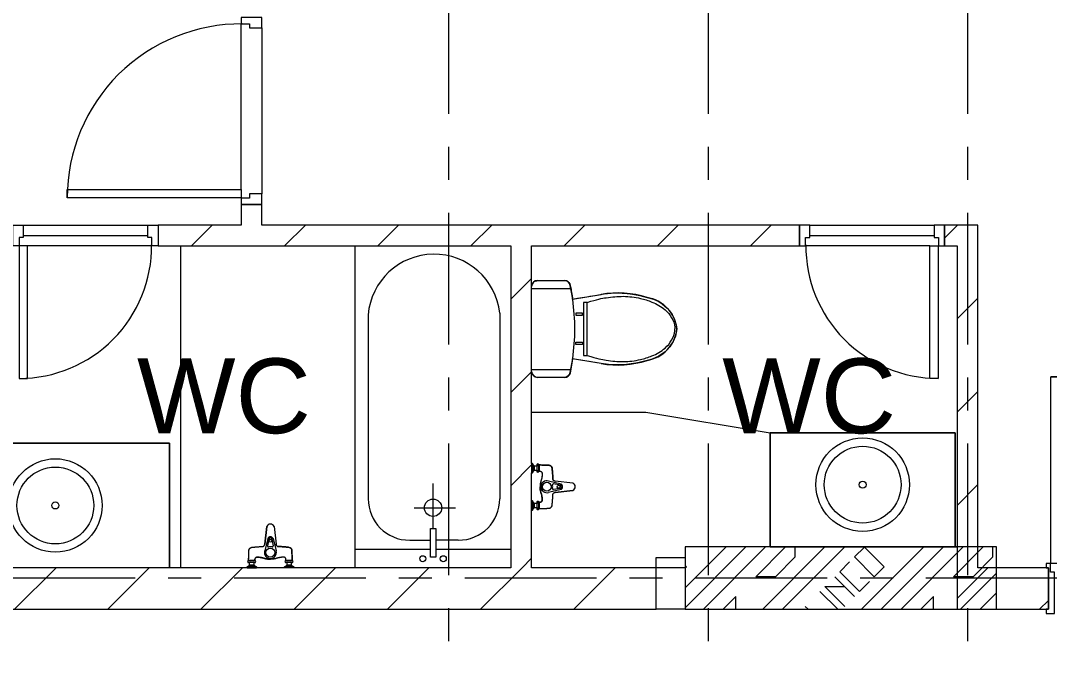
# Model space of a CAD drawing. Header units: millimetres. Extents: x -20144 to 117583, y -11426 to 48263.
# Drawn here: x 5888 to 10845, y 32568 to 35635 of the extents above; entities that cross this region are included whole.
import ezdxf

# ---------------------------------------------------------------- set-up
doc = ezdxf.new("R2010")
doc.units = ezdxf.units.MM
doc.linetypes.add('Grid Line', pattern=[22.225, 12.7, -3.175, 3.175, -3.175])
for name, color, linetype, lineweight in [('CHU', 181, 'Continuous', 5), ('CUA', 31, 'Continuous', 9), ('HATCH-TUONG', 152, 'Continuous', 9), ('NET CAT', 3, 'Continuous', 5), ('NET-CAT', 3, 'Continuous', 9), ('NET-THAY', 2, 'Continuous', 15), ('THIET-BI', 44, 'Continuous', 5), ('TRUC', 225, 'Continuous', 5)]:
    doc.layers.add(name, color=color, linetype=linetype, lineweight=lineweight)
doc.styles.add('Arial', font='arial.ttf', dxfattribs={"height": 360})
pattern_1 = [(45, (0, 0), (-224.5064, 224.5064), [])]

# ---------------------------------------------------------------- blocks, each defined once
blk = doc.blocks.new('CUA VAO CAN HO_0001 - Type 1-362270-MẶT BẰNG TẦNG 24')
at = {"layer": 'CUA'}
for p, q in [((-549, 1022.3), (-509, 1022.3)), ((-549, 122.3), (-549, 1022.3)), ((-509, 1022.3), (-509, 122.3)), ((712, 522.3), (712, 122.3)), ((752, 522.3), (712, 522.3)), ((752, 122.3), (752, 522.3)), ((-509, 122.3), (-549, 122.3)), ((712, 122.3), (752, 122.3))]:
    blk.add_line(p, q, dxfattribs=at)
at = {"layer": 'CUA', "lineweight": 5}
for p, q in [((-550, 122.3), (-570, 122.3)), ((-570, 122.3), (-570, 102.3)), ((-570, 102.3), (-560, 102.3)), ((-560, 102.3), (-560, -97.7)), ((-550, 81.3), (-550, 122.3)), ((773, 122.3), (753, 122.3)), ((753, 122.3), (753, 81.3)), ((763, -97.7), (763, 102.3)), ((763, 102.3), (773, 102.3)), ((773, 102.3), (773, 122.3)), ((-530, 81.3), (-550, 81.3)), ((-530, -117.7), (-530, 81.3)), ((753, 81.3), (733, 81.3)), ((733, 81.3), (733, -117.7)), ((-560, -97.7), (-570, -97.7)), ((-570, -97.7), (-570, -117.7)), ((773, -97.7), (763, -97.7)), ((773, -117.7), (773, -97.7)), ((-570, -117.7), (-530, -117.7)), ((733, -117.7), (773, -117.7))]:
    blk.add_line(p, q, dxfattribs=at)
for centre, radius, start, end in [((-549, 122.3), 900, 359.5, 90), ((752, 122.3), 400, 90, 180.5)]:
    blk.add_arc(centre, radius, start, end, dxfattribs=at)
blk = doc.blocks.new('CUA WC - Type 1-374201-MẶT BẰNG TẦNG 24')
at = {"layer": 'CUA', "lineweight": 5}
for p, q in [((-248.5, -52.3), (-248.5, 47.7)), ((-248.5, 47.7), (-198.5, 47.7)), ((-198.5, 47.7), (-198.5, -11.3)), ((401.5, 47.7), (451.5, 47.7)), ((401.5, -11.3), (401.5, 47.7)), ((451.5, 47.7), (451.5, -52.3)), ((-218.5, -11.3), (-218.5, -52.3)), ((-198.5, -11.3), (-218.5, -11.3)), ((421.5, -11.3), (401.5, -11.3)), ((421.5, -52.3), (421.5, -11.3)), ((-218.5, -52.3), (-248.5, -52.3)), ((451.5, -52.3), (421.5, -52.3))]:
    blk.add_line(p, q, dxfattribs=at)
at = {"layer": 'CUA'}
for p, q in [((-177.5, -52.3), (-217.5, -52.3)), ((-217.5, -52.3), (-217.5, -690.3)), ((-177.5, -690.3), (-177.5, -52.3)), ((-217.5, -690.3), (-177.5, -690.3))]:
    blk.add_line(p, q, dxfattribs=at)
at = {"layer": 'CUA', "lineweight": 5}
blk.add_arc((-217.5, -52.3), 638, 270, 0.5, dxfattribs=at)
blk = doc.blocks.new('X-LA1 - X-LA-627830-MẶT BẰNG TẦNG 24')
at = {"layer": 'THIET-BI'}
for p, q in [((-550, 600), (550, 600)), ((-550, 0), (-550, 600)), ((550, 600), (-550, 600)), ((-550, 600), (-550, 0)), ((550, 600), (550, 0)), ((550, 0), (550, 600))]:
    blk.add_line(p, q, dxfattribs=at)
for radius in [225, 185, 17]:
    blk.add_circle((0, 300), radius, dxfattribs=at)
blk = doc.blocks.new('X-XI - X-XI-V29-MẶT BẰNG TẦNG 24')
at = {"layer": 'THIET-BI'}
for p, q in [((-49.6, 687.2), (-19.9, 696.9)), ((-19.9, 696.9), (0, 700.2)), ((0, 700.2), (34.6, 692.9)), ((-121.7, 628.9), (-100.2, 653.8)), ((-100.2, 653.8), (-87.5, 664.8)), ((-87.5, 664.8), (-69.9, 676.9)), ((-69.9, 676.9), (-49.6, 687.2)), ((34.6, 692.9), (60.8, 681.9)), ((60.8, 681.9), (86, 665.9)), ((86, 665.9), (100.2, 653.8)), ((100.2, 653.8), (114.1, 638.9)), ((-143.5, 587), (-131.8, 612.8)), ((-131.8, 612.8), (-121.7, 628.9)), ((114.1, 638.9), (131.6, 613.2)), ((131.6, 613.2), (145.5, 581)), ((-161.1, 520.9), (-151.4, 555.9)), ((-151.4, 555.9), (-143.5, 587)), ((145.5, 581), (151.4, 555.9)), ((151.4, 555.9), (155.1, 543.7)), ((-166.5, 495.3), (-161.1, 520.9)), ((155.1, 543.7), (161.7, 518.5)), ((161.7, 518.5), (165.2, 502.3)), ((165.2, 502.3), (172.5, 446.5)), ((-173.1, 436.1), (-172.5, 446.5)), ((-172.5, 446.5), (-169.6, 474.8)), ((-169.6, 474.8), (-166.5, 495.3)), ((172.5, 446.5), (173.5, 426.5)), ((-173.5, 402.2), (-173.1, 436.1)), ((-172.5, 383), (-173.5, 402.2)), ((173.5, 426.5), (173.2, 395.8)), ((-171, 365.1), (-172.5, 383)), ((-168.9, 349), (-171, 365.1)), ((-164.6, 322), (-168.9, 349)), ((171.6, 371), (166.7, 335.2)), ((173.2, 395.8), (171.6, 371)), ((-143.8, 197.5), (-166.7, 335.2)), ((-143.8, 197.5), (-166.7, 335.2)), ((-161.5, 303.8), (-164.6, 322)), ((-157.7, 280.9), (-161.5, 303.8)), ((166.7, 335.2), (143.8, 197.5)), ((166.7, 335.2), (143.8, 197.5)), ((161.7, 304.9), (157.2, 277.8)), ((166.7, 335.2), (161.7, 304.9)), ((-155.3, 266.3), (-157.7, 280.9)), ((-147.8, 221.1), (-155.3, 266.3)), ((-8.6, 267.8), (-127.7, 267.8)), ((-127.7, 267.8), (-127.7, 249.9)), ((-127.7, 249.9), (127.7, 249.9)), ((127.7, 267.8), (-8.6, 267.8)), ((127.7, 249.9), (127.7, 267.8)), ((157.2, 277.8), (151.8, 245.3)), ((-143.8, 197.5), (-147.8, 221.1)), ((-76.6, 245), (-76.6, 213.5)), ((-66.1, 245), (-76.6, 245)), ((-76.6, 213.5), (-66.1, 213.5)), ((-66.1, 213.5), (-66.1, 245)), ((64, 245), (74.4, 245)), ((64, 213.5), (64, 245)), ((74.4, 213.5), (64, 213.5)), ((74.4, 245), (74.4, 213.5)), ((146.9, 216.1), (143.8, 197.5)), ((151.8, 245.3), (146.9, 216.1)), ((-233.2, 157.9), (-232.9, 162.1)), ((-233.2, 29), (-233.2, 157.9)), ((-233.2, 29), (-233.2, 157.9)), ((-233.2, 45), (-233.2, 157.9)), ((-232.9, 162.1), (-231, 169.1)), ((-231, 169.1), (-228, 174.5)), ((-228, 174.5), (-224.2, 178.9)), ((-224.2, 178.9), (-216.9, 183.9)), ((-216.9, 183.9), (-209.4, 186.4)), ((-209.4, 186.4), (-202.4, 187.7)), ((-202.4, 187.7), (-192, 189.7)), ((-194.6, 0.1), (-194.6, 185.7)), ((-192, 189.7), (-184.2, 191.1)), ((-184.2, 191.1), (-168, 193.8)), ((-168, 193.8), (-149.9, 196.6)), ((-149.9, 196.6), (-143.8, 197.5)), ((143.8, 197.5), (212.9, 185.5)), ((194.6, 0.1), (194.6, 186.1)), ((212.9, 185.5), (220.8, 181.7)), ((220.8, 181.7), (226.5, 176.5)), ((226.5, 176.5), (231.9, 166.7)), ((231.9, 166.7), (233.2, 157.9)), ((233.2, 157.9), (233.2, 29)), ((233.2, 157.9), (233.2, 29)), ((233.2, 157.9), (233.2, 29)), ((-233.2, 33.2), (-233.2, 45)), ((-230.6, 16.8), (-233.2, 33.2)), ((-227.9, 12.2), (-230.6, 16.8)), ((-222, 6.1), (-227.9, 12.2)), ((-212.4, 1.2), (-222, 6.1)), ((-204.7, 0.1), (-212.4, 1.2)), ((215, 2.1), (204.6, 0.1)), ((219.3, 4.2), (215, 2.1)), ((224.8, 8.5), (219.3, 4.2)), ((227.7, 12), (224.8, 8.5)), ((231.6, 19.3), (227.7, 12)), ((233.2, 29), (231.6, 19.3))]:
    blk.add_line(p, q, dxfattribs=at)
for centre, radius, start, end in [((18.2, 529.6), 171.6, 96.0902, 171.1733), ((18.2, 529.6), 171.6, 96.0902, 171.1733), ((-18.2, 529.6), 171.6, 8.8267, 83.9098), ((-18.2, 529.6), 171.6, 8.8267, 83.9098), ((287.1, 414.4), 460.7, 162.1144, 189.9059), ((287.1, 414.4), 460.7, 162.1144, 189.9059), ((-287.1, 414.4), 460.7, 350.0941, 17.8856), ((-287.1, 414.4), 460.7, 350.0941, 17.8856), ((18.1, -960), 1168.8, 90.8367, 97.8553), ((-16, -957.7), 1166.4, 82.2317, 89.1625), ((-204.3, 157.9), 29, 100.1401, 180), ((-204.3, 157.9), 29, 100.1401, 180), ((18.1, -960), 1168.8, 97.9652, 101.2238), ((18.1, -960), 1168.8, 97.9652, 101.2238), ((-18.1, -960), 1168.8, 78.7762, 82.0348), ((-18.1, -960), 1168.8, 78.7762, 82.0348), ((204.3, 157.9), 29, 0, 79.8599), ((204.3, 157.9), 29, 0, 79.8599), ((-204.3, 29), 29, 180, 269.0583), ((-204.3, 29), 29, 180, 269.6713), ((204.3, 29), 29, 270.3287, 360), ((204.3, 29), 29, 270.9417, 0)]:
    blk.add_arc(centre, radius, start, end, dxfattribs=at)
for points in [[(-127.7, 267.8), (-143.4, 315.6), (-152.2, 364.8), (-160.3, 442.2), (-151, 516.8), (-129.6, 585.3), (-93.5, 652), (-37.5, 689.3), (-2.9, 689.4), (0, 689.4)], [(127.7, 267.8), (143.4, 315.6), (152.2, 364.8), (160.3, 442.2), (151, 516.8), (129.6, 585.3), (93.5, 652), (37.5, 689.3), (2.9, 689.4), (0, 689.4)]]:
    blk.add_open_spline(points, degree=3, knots=[12.724379, 12.724379, 12.724379, 12.724379, 75.096459, 151.912755, 228.70098, 282.501534, 351.034079, 439.49288, 447.51098, 447.51098, 447.51098, 447.51098], dxfattribs=at)
blk = doc.blocks.new('X-SEN - X-SEN-626363-MẶT BẰNG TẦNG 24')
at = {"layer": 'THIET-BI'}
for p, q in [((-27.3, 113.1), (-17.5, 199.2)), ((-17.5, 199.2), (-27.3, 113.1)), ((17.5, 199.2), (27.3, 113.1)), ((17.5, 199.2), (27.3, 113.1)), ((-12.9, 141.7), (-27.6, 80.8)), ((-7.7, 139.6), (-13.8, 105.5)), ((7.7, 139.6), (13.8, 105.5)), ((12.9, 141.7), (27.6, 80.8)), ((-112.5, 3.8), (-99.9, 12.6)), ((-112.5, 3.8), (-99.9, 12.6)), ((-112.5, 0), (-112.5, 3.8)), ((-112.5, 3.8), (-112.5, 0)), ((-67.5, 3.8), (-112.5, 3.8)), ((-67.5, 0), (-112.5, 0)), ((-112.5, 0), (-67.5, 0)), ((-107.2, 34.3), (-105.1, 34.3)), ((-107.2, 34.3), (-72.8, 34.3)), ((-99.9, 25.3), (-107.2, 25.3)), ((-72.8, 25.3), (-107.2, 25.3)), ((-105.1, 34.3), (-105.1, 37.2)), ((-105.1, 37.2), (-74.9, 37.2)), ((-105.1, 34.3), (-105.1, 37.2)), ((-74.9, 34.3), (-105.1, 34.3)), ((-99.9, 12.6), (-99.9, 25.3)), ((-99.9, 12.6), (-99.9, 25.3)), ((-99.9, 12.6), (-80.1, 12.6)), ((-80.1, 12.6), (-99.9, 12.6)), ((-80.1, 25.3), (-80.1, 12.6)), ((-72.8, 25.3), (-80.1, 25.3)), ((-80.1, 25.3), (-80.1, 12.6)), ((-80.1, 12.6), (-67.5, 3.8)), ((-80.1, 12.6), (-67.5, 3.8)), ((-74.9, 37.2), (-74.9, 34.3)), ((-74.9, 37.2), (-74.9, 34.3)), ((-74.9, 34.3), (-72.8, 34.3)), ((-67.5, 3.8), (-67.5, 0)), ((-67.5, 0), (-67.5, 3.8)), ((67.5, 3.8), (80.1, 12.6)), ((67.5, 3.8), (80.1, 12.6)), ((67.5, 0), (67.5, 3.8)), ((112.5, 3.8), (67.5, 3.8)), ((67.5, 0), (67.5, 3.8)), ((112.5, 0), (67.5, 0)), ((112.5, 0), (67.5, 0)), ((72.8, 34.3), (74.9, 34.3)), ((72.8, 34.3), (107.2, 34.3)), ((80.1, 25.3), (72.8, 25.3)), ((107.2, 25.3), (72.8, 25.3)), ((74.9, 34.3), (74.9, 37.2)), ((74.9, 37.2), (105.1, 37.2)), ((74.9, 34.3), (74.9, 37.2)), ((105.1, 34.3), (74.9, 34.3)), ((80.1, 12.6), (80.1, 25.3)), ((80.1, 12.6), (80.1, 25.3)), ((99.9, 12.6), (80.1, 12.6)), ((80.1, 12.6), (99.9, 12.6)), ((99.9, 12.6), (80.1, 12.6)), ((99.9, 25.3), (99.9, 12.6)), ((107.2, 25.3), (99.9, 25.3)), ((99.9, 25.3), (99.9, 12.6)), ((99.9, 12.6), (112.5, 3.8)), ((99.9, 12.6), (112.5, 3.8)), ((105.1, 37.2), (105.1, 34.3)), ((105.1, 37.2), (105.1, 34.3)), ((105.1, 34.3), (107.2, 34.3)), ((112.5, 3.8), (112.5, 0)), ((112.5, 3.8), (112.5, 0))]:
    blk.add_line(p, q, dxfattribs=at)
for centre, radius in [((0, 130.1), 7.2), ((0, 73.2), 21.5)]:
    blk.add_circle(centre, radius, dxfattribs=at)
for centre, radius, start, end in [((0, 191), 19.3, 25.0481, 154.9519), ((0, 191), 19.3, 25.0481, 154.9519), ((0, 134.7), 14.7, 28.4144, 151.5856), ((-9.4, 104.7), 4.5, 169.8444, 285.9297), ((-0.4, 73.2), 28.3, 89.2517, 105.9297), ((0, 136.6), 8.24, 21.1294, 158.8706), ((0.4, 73.2), 28.3, 74.0703, 90.7483), ((9.4, 104.7), 4.5, 254.0703, 10.1556), ((-0.4, 73.2), 28.3, 164.3307, 270.7483), ((0.4, 73.2), 28.3, 269.2517, 15.6693), ((-102.9, 29.8), 6.9, 148.0246, 211.9754), ((-102.9, 29.8), 6.9, 148.0246, 211.9754), ((-107.2, 32.5), 1.8, 90, 148.0246), ((-107.2, 32.5), 1.8, 90, 148.0246), ((-107.2, 27.1), 1.8, 211.9754, 270), ((-107.2, 27.1), 1.8, 211.9754, 270), ((-112.5, 29.8), 6.9, 319.2845, 40.7155), ((-94.4, 29.8), 6.9, 139.2845, 220.7155), ((-85.4, 29.8), 6.9, 319.2845, 40.7155), ((-67.5, 29.8), 6.9, 139.2845, 220.7155), ((-72.8, 32.5), 1.8, 31.9754, 90), ((-72.8, 32.5), 1.8, 31.9754, 90), ((-72.8, 27.1), 1.8, 270, 328.0246), ((-72.8, 27.1), 1.8, 270, 328.0246), ((-77.1, 29.8), 6.9, 328.0246, 31.9754), ((-77.1, 29.8), 6.9, 328.0246, 31.9754), ((77.1, 29.8), 6.9, 148.0246, 211.9754), ((77.1, 29.8), 6.9, 148.0246, 211.9754), ((72.8, 32.5), 1.8, 90, 148.0246), ((72.8, 32.5), 1.8, 90, 148.0246), ((72.8, 27.1), 1.8, 211.9754, 270), ((72.8, 27.1), 1.8, 211.9754, 270), ((67.5, 29.8), 6.9, 319.2845, 40.7155), ((85.6, 29.8), 6.9, 139.2845, 220.7155), ((94.6, 29.8), 6.9, 319.2845, 40.7155), ((112.5, 29.8), 6.9, 139.2845, 220.7155), ((107.2, 32.5), 1.8, 31.9754, 90), ((107.2, 32.5), 1.8, 31.9754, 90), ((107.2, 27.1), 1.8, 270, 328.0246), ((107.2, 27.1), 1.8, 270, 328.0246), ((102.9, 29.8), 6.9, 328.0246, 31.9754), ((102.9, 29.8), 6.9, 328.0246, 31.9754)]:
    blk.add_arc(centre, radius, start, end, dxfattribs=at)
for points, knots in [([(-105.1, 37.2), (-105.1, 39.1), (-104.9, 42.9), (-104.6, 50.4), (-104.3, 58), (-104.1, 65.5), (-103.9, 70.3), (-103.8, 73.6), (-103.7, 75.5), (-103.7, 76.9), (-103.6, 78.3), (-103.6, 79.5), (-103.6, 80.5), (-103.6, 81.2), (-103.5, 81.8), (-103.5, 82.3), (-103.5, 82.7), (-103.4, 83.3), (-103.3, 84.3), (-103.2, 85.5), (-103.1, 86.6), (-102.8, 87.6), (-102.6, 88.2), (-102.3, 88.9), (-101.9, 89.7), (-101.3, 90.8), (-100.4, 91.9), (-99.2, 93.4), (-97.8, 94.7), (-96.2, 95.8), (-95, 96.6), (-93.7, 97.2), (-92.4, 97.7), (-91.2, 98.1), (-90.3, 98.4), (-89.7, 98.5), (-89.3, 98.6), (-88.8, 98.7), (-88, 98.8), (-86.8, 99), (-85.6, 99.1), (-84.7, 99.1), (-84, 99.2), (-83.3, 99.3), (-82.3, 99.4), (-81.2, 99.5), (-79.7, 99.6), (-76.9, 99.8), (-72.8, 100.2), (-67.2, 100.7), (-61.6, 101.2), (-56, 101.5), (-51.7, 101.8), (-48.8, 101.9), (-47.3, 101.9), (-46.1, 101.9), (-45.1, 102), (-44.4, 102), (-43.6, 102), (-42.6, 102), (-41.4, 102), (-40.1, 102), (-39.3, 102.1), (-38.8, 102.1), (-38.5, 102.2), (-38.1, 102.2), (-37.6, 102.3), (-36.8, 102.4), (-35.6, 102.6), (-34.3, 103), (-33.2, 103.5), (-32.5, 104), (-31.7, 104.6), (-30.5, 105.7), (-29, 107.6), (-27.9, 110.1), (-27.4, 112), (-27.3, 113.1)], [-1, -1, -1, -1, -0.958333, -0.916667, -0.833333, -0.791667, -0.75, -0.729167, -0.71875, -0.708333, -0.697917, -0.6875, -0.682292, -0.677083, -0.671875, -0.669271, -0.666667, -0.661458, -0.65625, -0.645833, -0.635417, -0.630208, -0.625, -0.619792, -0.614583, -0.604167, -0.59375, -0.583333, -0.5625, -0.552083, -0.541667, -0.53125, -0.520833, -0.510417, -0.505208, -0.5, -0.497396, -0.494792, -0.489583, -0.479167, -0.46875, -0.463542, -0.458333, -0.453125, -0.447917, -0.4375, -0.427083, -0.416667, -0.375, -0.333333, -0.291667, -0.25, -0.208333, -0.197917, -0.1875, -0.177083, -0.171875, -0.166667, -0.161458, -0.15625, -0.145833, -0.135417, -0.130208, -0.127604, -0.125, -0.122396, -0.119792, -0.114583, -0.104167, -0.09375, -0.083333, -0.078125, -0.072917, -0.0625, -0.041667, -0.020833, 0, 0, 0, 0]), ([(-105.1, 37.2), (-104.5, 52.3), (-103.9, 68.7), (-103.3, 87.5), (-99.6, 93.9), (-92.4, 98.5), (-72.6, 100.1), (-54, 102.2), (-33.9, 102), (-28.7, 107.4), (-27.8, 111), (-27.3, 113.1)], [0, 0, 0, 0, 45.441328, 49.333631, 56.110562, 66.562664, 73.682324, 114.966912, 125.570438, 129.900151, 136.284558, 136.284558, 136.284558, 136.284558]), ([(27.3, 113.1), (27.4, 112), (27.9, 110.1), (29, 107.6), (30.5, 105.7), (31.7, 104.6), (32.5, 104), (33.2, 103.5), (34.3, 103), (35.6, 102.6), (36.8, 102.4), (37.6, 102.3), (38.1, 102.2), (38.5, 102.2), (38.8, 102.1), (39.3, 102.1), (40.1, 102), (41.4, 102), (42.6, 102), (43.6, 102), (44.4, 102), (45.1, 102), (46.1, 101.9), (47.3, 101.9), (48.8, 101.9), (51.7, 101.8), (56, 101.5), (61.6, 101.2), (67.2, 100.7), (72.8, 100.2), (76.9, 99.8), (79.7, 99.6), (81.2, 99.5), (82.3, 99.4), (83.3, 99.3), (84, 99.2), (84.7, 99.1), (85.6, 99.1), (86.8, 99), (88, 98.8), (88.9, 98.7), (89.6, 98.5), (90.3, 98.4), (91.2, 98.1), (92.4, 97.7), (93.7, 97.2), (95, 96.6), (96.2, 95.8), (97.4, 95), (98.5, 94), (99.5, 93), (100.4, 91.9), (101.3, 90.8), (101.9, 89.7), (102.3, 88.9), (102.6, 88.2), (102.8, 87.6), (103.1, 86.6), (103.2, 85.7), (103.3, 84.8), (103.4, 84.1), (103.4, 83.5), (103.4, 83), (103.5, 82.5), (103.5, 81.9), (103.6, 81), (103.6, 79.8), (103.6, 78.3), (103.7, 76.9), (103.7, 75.5), (103.8, 73.6), (103.9, 68.4), (104.2, 61.7), (104.5, 54.2), (104.7, 48.5), (104.9, 42.9), (105.1, 39.1), (105.1, 37.2)], [-1, -1, -1, -1, -0.979167, -0.958333, -0.9375, -0.927083, -0.921875, -0.916667, -0.90625, -0.895833, -0.885417, -0.880208, -0.877604, -0.875, -0.872396, -0.869792, -0.864583, -0.854167, -0.84375, -0.838542, -0.833333, -0.828125, -0.822917, -0.8125, -0.802083, -0.791667, -0.75, -0.708333, -0.666667, -0.625, -0.583333, -0.572917, -0.5625, -0.552083, -0.546875, -0.541667, -0.536458, -0.53125, -0.520833, -0.510417, -0.505208, -0.5, -0.494792, -0.489583, -0.479167, -0.46875, -0.458333, -0.447917, -0.4375, -0.427083, -0.416667, -0.40625, -0.395833, -0.385417, -0.380208, -0.375, -0.369792, -0.364583, -0.354167, -0.348958, -0.34375, -0.338542, -0.335938, -0.333333, -0.328125, -0.322917, -0.3125, -0.302083, -0.291667, -0.28125, -0.270833, -0.25, -0.166667, -0.125, -0.083333, -0.041667, 0, 0, 0, 0]), ([(105.1, 37.2), (104.5, 52.3), (103.9, 68.7), (103.3, 87.5), (99.6, 93.9), (92.4, 98.5), (72.6, 100.1), (54, 102.2), (33.9, 102), (28.7, 107.4), (27.8, 111), (27.3, 113.1)], [0, 0, 0, 0, 45.441328, 49.333631, 56.110562, 66.562664, 73.682324, 114.966912, 125.570438, 129.900151, 136.284558, 136.284558, 136.284558, 136.284558]), ([(-74.9, 37.2), (-74.9, 39.9), (-75, 44.9), (-67.9, 51.6), (-55.3, 50.7), (-39.4, 48.7), (-24.4, 43.4), (-11.8, 40.7), (0, 41)], [0, 0, 0, 0, 8.475038, 15.961674, 29.255673, 47.963091, 70.422589, 93.837243, 93.837243, 93.837243, 93.837243]), ([(0, 41), (-2, 40.9), (-5.6, 40.9), (-10.3, 41.2), (-14.4, 41.6), (-18, 42.2), (-21.2, 42.9), (-24.2, 43.7), (-27.1, 44.6), (-30, 45.4), (-32.9, 46.3), (-35.8, 47.2), (-38.8, 47.9), (-41.8, 48.6), (-45.1, 49.2), (-48.4, 49.8), (-51.8, 50.2), (-54.8, 50.5), (-56.9, 50.7), (-58.1, 50.8), (-59, 50.9), (-59.9, 51), (-60.8, 51), (-61.5, 51), (-62.1, 51), (-62.6, 51), (-63, 51), (-63.6, 51), (-64.4, 50.9), (-65.1, 50.8), (-65.7, 50.7), (-66.1, 50.6), (-66.5, 50.5), (-67.1, 50.4), (-68.1, 50.1), (-69.1, 49.6), (-70.1, 49), (-71.1, 48.3), (-72, 47.4), (-72.8, 46.6), (-73.3, 45.8), (-73.8, 45.1), (-74.1, 44.3), (-74.4, 43.5), (-74.6, 42.6), (-74.7, 41.9), (-74.8, 41.3), (-74.8, 40.9), (-74.9, 40.4), (-74.9, 39.8), (-74.9, 38.8), (-74.9, 37.9), (-74.9, 37.2)], [-1, -1, -1, -1, -0.958333, -0.916667, -0.875, -0.833333, -0.791667, -0.75, -0.708333, -0.666667, -0.625, -0.583333, -0.541667, -0.5, -0.458333, -0.416667, -0.375, -0.333333, -0.3125, -0.302083, -0.291667, -0.28125, -0.270833, -0.260417, -0.255208, -0.25, -0.244792, -0.239583, -0.229167, -0.21875, -0.213542, -0.208333, -0.203125, -0.197917, -0.1875, -0.166667, -0.15625, -0.145833, -0.125, -0.114583, -0.104167, -0.09375, -0.083333, -0.072917, -0.0625, -0.052083, -0.046875, -0.041667, -0.036458, -0.03125, -0.020833, 0, 0, 0, 0]), ([(74.9, 37.2), (74.9, 39.9), (75, 44.9), (67.9, 51.6), (55.3, 50.7), (39.4, 48.7), (24.4, 43.4), (11.8, 40.7), (0, 41)], [0, 0, 0, 0, 8.475038, 15.961674, 29.255673, 47.963091, 70.422589, 93.837243, 93.837243, 93.837243, 93.837243]), ([(74.9, 37.2), (74.9, 37.9), (74.9, 38.8), (74.9, 39.8), (74.9, 40.4), (74.8, 40.9), (74.8, 41.3), (74.7, 41.9), (74.6, 42.6), (74.4, 43.5), (74.2, 44.1), (73.9, 44.7), (73.7, 45.2), (73.3, 45.8), (72.8, 46.6), (72, 47.4), (71.1, 48.3), (70.1, 49), (69.1, 49.6), (68.1, 50.1), (67.1, 50.4), (66.5, 50.5), (66.1, 50.6), (65.7, 50.7), (65.1, 50.8), (64.4, 50.9), (63.6, 51), (63, 51), (62.4, 51), (61.7, 51), (60.8, 51), (59.9, 51), (59, 50.9), (58.1, 50.8), (56.9, 50.7), (54.8, 50.5), (51.8, 50.2), (48.4, 49.8), (45.1, 49.2), (41.8, 48.6), (38.8, 47.9), (35.8, 47.2), (32.9, 46.3), (30, 45.4), (27.1, 44.6), (24.2, 43.7), (21.2, 42.9), (18, 42.2), (14.4, 41.6), (10.3, 41.2), (5.6, 40.9), (2, 40.9), (0, 41)], [-1, -1, -1, -1, -0.979167, -0.96875, -0.963542, -0.958333, -0.953125, -0.947917, -0.9375, -0.927083, -0.916667, -0.911458, -0.90625, -0.895833, -0.885417, -0.875, -0.854167, -0.84375, -0.833333, -0.8125, -0.802083, -0.796875, -0.791667, -0.786458, -0.78125, -0.770833, -0.760417, -0.755208, -0.75, -0.739583, -0.729167, -0.71875, -0.708333, -0.697917, -0.6875, -0.666667, -0.625, -0.583333, -0.541667, -0.5, -0.458333, -0.416667, -0.375, -0.333333, -0.291667, -0.25, -0.208333, -0.166667, -0.125, -0.083333, -0.041667, 0, 0, 0, 0])]:
    blk.add_open_spline(points, degree=3, knots=knots, dxfattribs=at)
blk = doc.blocks.new('X-BON TAM - X-BON TAM 1500-626366-MẶT BẰNG TẦNG 24')
at = {"layer": 'THIET-BI'}
for p, q in [((-375, 9.9), (-375, 1559.9)), ((-375, 9.9), (-375, 1559.9)), ((375, 1560), (375, 9.9)), ((375, 1560), (375, 9.9)), ((-312.7, 1227.8), (-312.7, 342.6)), ((321.7, 1236.1), (321.7, 342.6)), ((0, 198.5), (0, 415.4)), ((-91.8, 298.7), (108.5, 298.7)), ((-12.9, 198.5), (12.9, 198.5)), ((-12.9, 61.4), (-12.9, 198.5)), ((12.9, 198.5), (12.9, 61.4)), ((-375, 100), (-12.9, 100)), ((-112.7, 142.6), (-12.9, 142.6)), ((121.7, 142.6), (12.9, 142.6)), ((12.9, 100), (375, 100)), ((12.9, 61.4), (-12.9, 61.4))]:
    blk.add_line(p, q, dxfattribs=at)
for centre, radius in [((0, 298.7), 41.7), ((-49.4, 53.5), 14.5), ((49.4, 53.5), 14.5)]:
    blk.add_circle(centre, radius, dxfattribs=at)
for centre, radius, start, end in [((4.9, 1201.3), 318.7, 6.2649, 175.2417), ((-112.7, 342.6), 200, 180, 270), ((121.7, 342.6), 200, 270, 0)]:
    blk.add_arc(centre, radius, start, end, dxfattribs=at)
blk = doc.blocks.new('CUA PHONG NGU - Type 1-398312-MẶT BẰNG TẦNG 24')
at = {"layer": 'CUA'}
for p, q in [((-317.5, 890.3), (-277.5, 890.3)), ((-317.5, 52.3), (-317.5, 890.3)), ((-277.5, 890.3), (-277.5, 52.3)), ((-277.5, 52.3), (-317.5, 52.3))]:
    blk.add_line(p, q, dxfattribs=at)
at = {"layer": 'CUA', "lineweight": 5}
for p, q in [((-318.5, 52.3), (-348.5, 52.3)), ((-348.5, 52.3), (-348.5, -47.7)), ((-318.5, 11.3), (-318.5, 52.3)), ((551.5, 52.3), (521.5, 52.3)), ((521.5, 52.3), (521.5, 11.3)), ((551.5, -47.7), (551.5, 52.3)), ((-298.5, 11.3), (-318.5, 11.3)), ((-298.5, -47.7), (-298.5, 11.3)), ((521.5, 11.3), (501.5, 11.3)), ((501.5, 11.3), (501.5, -47.7)), ((-348.5, -47.7), (-298.5, -47.7)), ((501.5, -47.7), (551.5, -47.7))]:
    blk.add_line(p, q, dxfattribs=at)
blk.add_arc((-317.5, 52.3), 838, 359.5, 90, dxfattribs=at)
blk = doc.blocks.new('X-LA1 - X-LA-627831-MẶT BẰNG TẦNG 24')
at = {"layer": 'THIET-BI'}
for p, q in [((445, 0), (-445, 0)), ((-445, 0), (-445, -550)), ((-445, -550), (-445, 0)), ((-445, 0), (445, 0)), ((445, -550), (445, 0)), ((445, 0), (445, -550)), ((-445, -550), (445, -550)), ((445, -550), (-445, -550))]:
    blk.add_line(p, q, dxfattribs=at)
for radius in [225, 185, 17]:
    blk.add_circle((0, -300), radius, dxfattribs=at)
blk = doc.blocks.new('CUA WC - Type 1-374153-MẶT BẰNG TẦNG 24')
at = {"layer": 'CUA'}
for p, q in [((-217.5, 690.3), (-177.5, 690.3)), ((-217.5, 52.3), (-217.5, 690.3)), ((-177.5, 690.3), (-177.5, 52.3)), ((-177.5, 52.3), (-217.5, 52.3))]:
    blk.add_line(p, q, dxfattribs=at)
at = {"layer": 'CUA', "lineweight": 5}
for p, q in [((-218.5, 52.3), (-248.5, 52.3)), ((-248.5, 52.3), (-248.5, -47.7)), ((-218.5, 11.3), (-218.5, 52.3)), ((451.5, 52.3), (421.5, 52.3)), ((421.5, 52.3), (421.5, 11.3)), ((451.5, -47.7), (451.5, 52.3)), ((-198.5, 11.3), (-218.5, 11.3)), ((-198.5, -47.7), (-198.5, 11.3)), ((421.5, 11.3), (401.5, 11.3)), ((401.5, 11.3), (401.5, -47.7)), ((-248.5, -47.7), (-198.5, -47.7)), ((401.5, -47.7), (451.5, -47.7))]:
    blk.add_line(p, q, dxfattribs=at)
blk.add_arc((-217.5, 52.3), 638, 359.5, 90, dxfattribs=at)
blk = doc.blocks.new('X-SEN - X-SEN-410583-MẶT BẰNG TẦNG 24')
at = {"layer": 'THIET-BI'}
for p, q in [((-67.5, 0), (-112.5, 0)), ((-112.5, 0), (-112.5, -3.8)), ((-112.5, 0), (-67.5, 0)), ((-112.5, -3.8), (-112.5, 0)), ((-67.5, -3.8), (-67.5, 0)), ((-67.5, 0), (-67.5, -3.8)), ((112.5, 0), (67.5, 0)), ((67.5, 0), (67.5, -3.8)), ((67.5, 0), (67.5, -3.8)), ((112.5, 0), (67.5, 0)), ((112.5, -3.8), (112.5, 0)), ((112.5, -3.8), (112.5, 0)), ((-112.5, -3.8), (-99.9, -12.6)), ((-67.5, -3.8), (-112.5, -3.8)), ((-112.5, -3.8), (-99.9, -12.6)), ((-99.9, -25.3), (-107.2, -25.3)), ((-72.8, -25.3), (-107.2, -25.3)), ((-107.2, -34.3), (-105.1, -34.3)), ((-107.2, -34.3), (-72.8, -34.3)), ((-105.1, -34.3), (-105.1, -37.2)), ((-105.1, -34.3), (-105.1, -37.2)), ((-74.9, -34.3), (-105.1, -34.3)), ((-105.1, -37.2), (-74.9, -37.2)), ((-99.9, -12.6), (-99.9, -25.3)), ((-99.9, -12.6), (-80.1, -12.6)), ((-80.1, -12.6), (-99.9, -12.6)), ((-99.9, -12.6), (-99.9, -25.3)), ((-80.1, -12.6), (-67.5, -3.8)), ((-80.1, -12.6), (-67.5, -3.8)), ((-80.1, -25.3), (-80.1, -12.6)), ((-80.1, -25.3), (-80.1, -12.6)), ((-72.8, -25.3), (-80.1, -25.3)), ((-74.9, -37.2), (-74.9, -34.3)), ((-74.9, -34.3), (-72.8, -34.3)), ((-74.9, -37.2), (-74.9, -34.3)), ((67.5, -3.8), (80.1, -12.6)), ((112.5, -3.8), (67.5, -3.8)), ((67.5, -3.8), (80.1, -12.6)), ((80.1, -25.3), (72.8, -25.3)), ((107.2, -25.3), (72.8, -25.3)), ((72.8, -34.3), (74.9, -34.3)), ((72.8, -34.3), (107.2, -34.3)), ((74.9, -34.3), (74.9, -37.2)), ((74.9, -34.3), (74.9, -37.2)), ((105.1, -34.3), (74.9, -34.3)), ((74.9, -37.2), (105.1, -37.2)), ((80.1, -12.6), (80.1, -25.3)), ((99.9, -12.6), (80.1, -12.6)), ((80.1, -12.6), (99.9, -12.6)), ((99.9, -12.6), (80.1, -12.6)), ((80.1, -12.6), (80.1, -25.3)), ((99.9, -12.6), (112.5, -3.8)), ((99.9, -12.6), (112.5, -3.8)), ((99.9, -25.3), (99.9, -12.6)), ((99.9, -25.3), (99.9, -12.6)), ((107.2, -25.3), (99.9, -25.3)), ((105.1, -37.2), (105.1, -34.3)), ((105.1, -34.3), (107.2, -34.3)), ((105.1, -37.2), (105.1, -34.3)), ((-12.9, -141.7), (-27.6, -80.8)), ((12.9, -141.7), (27.6, -80.8)), ((-27.3, -113.1), (-17.5, -199.2)), ((-17.5, -199.2), (-27.3, -113.1)), ((-7.7, -139.6), (-13.8, -105.5)), ((7.7, -139.6), (13.8, -105.5)), ((17.5, -199.2), (27.3, -113.1)), ((17.5, -199.2), (27.3, -113.1))]:
    blk.add_line(p, q, dxfattribs=at)
for centre, radius in [((0, -73.2), 21.5), ((0, -130.1), 7.2)]:
    blk.add_circle(centre, radius, dxfattribs=at)
for centre, radius, start, end in [((-102.9, -29.8), 6.9, 148.0246, 211.9754), ((-102.9, -29.8), 6.9, 148.0246, 211.9754), ((-107.2, -27.1), 1.8, 90, 148.0246), ((-107.2, -27.1), 1.8, 90, 148.0246), ((-107.2, -32.5), 1.8, 211.9754, 270), ((-107.2, -32.5), 1.8, 211.9754, 270), ((-112.5, -29.8), 6.9, 319.2845, 40.7155), ((-94.4, -29.8), 6.9, 139.2845, 220.7155), ((-85.4, -29.8), 6.9, 319.2845, 40.7155), ((-67.5, -29.8), 6.9, 139.2845, 220.7155), ((-72.8, -27.1), 1.8, 31.9754, 90), ((-72.8, -27.1), 1.8, 31.9754, 90), ((-72.8, -32.5), 1.8, 270, 328.0246), ((-72.8, -32.5), 1.8, 270, 328.0246), ((-77.1, -29.8), 6.9, 328.0246, 31.9754), ((-77.1, -29.8), 6.9, 328.0246, 31.9754), ((-0.4, -73.2), 28.3, 89.2517, 195.6693), ((0.4, -73.2), 28.3, 344.3307, 90.7483), ((77.1, -29.8), 6.9, 148.0246, 211.9754), ((77.1, -29.8), 6.9, 148.0246, 211.9754), ((72.8, -27.1), 1.8, 90, 148.0246), ((72.8, -27.1), 1.8, 90, 148.0246), ((72.8, -32.5), 1.8, 211.9754, 270), ((72.8, -32.5), 1.8, 211.9754, 270), ((67.5, -29.8), 6.9, 319.2845, 40.7155), ((85.6, -29.8), 6.9, 139.2845, 220.7155), ((94.6, -29.8), 6.9, 319.2845, 40.7155), ((112.5, -29.8), 6.9, 139.2845, 220.7155), ((107.2, -27.1), 1.8, 31.9754, 90), ((107.2, -27.1), 1.8, 31.9754, 90), ((107.2, -32.5), 1.8, 270, 328.0246), ((107.2, -32.5), 1.8, 270, 328.0246), ((102.9, -29.8), 6.9, 328.0246, 31.9754), ((102.9, -29.8), 6.9, 328.0246, 31.9754), ((-9.4, -104.7), 4.5, 74.0703, 190.1556), ((0, -134.7), 14.7, 208.4144, 331.5856), ((-0.4, -73.2), 28.3, 254.0703, 270.7483), ((0, -136.6), 8.24, 201.1294, 338.8706), ((0.4, -73.2), 28.3, 269.2517, 285.9297), ((9.4, -104.7), 4.5, 349.8444, 105.9297), ((0, -191), 19.3, 205.0481, 334.9519), ((0, -191), 19.3, 205.0481, 334.9519)]:
    blk.add_arc(centre, radius, start, end, dxfattribs=at)
for points, knots in [([(-105.1, -37.2), (-105.1, -39.1), (-104.9, -42.9), (-104.7, -48.5), (-104.5, -54.2), (-104.2, -61.7), (-103.9, -68.4), (-103.8, -73.6), (-103.7, -75.5), (-103.7, -76.7), (-103.6, -77.6), (-103.6, -78.6), (-103.6, -79.8), (-103.6, -81), (-103.5, -81.8), (-103.5, -82.3), (-103.5, -82.6), (-103.4, -83), (-103.4, -83.5), (-103.3, -84.3), (-103.2, -85.5), (-103.1, -86.6), (-102.8, -87.6), (-102.6, -88.2), (-102.3, -88.9), (-101.9, -89.7), (-101.3, -90.8), (-100.6, -91.7), (-100, -92.5), (-99, -93.6), (-97.8, -94.7), (-96.2, -95.8), (-95, -96.6), (-93.7, -97.2), (-92.4, -97.7), (-91.2, -98.1), (-90.3, -98.4), (-89.6, -98.5), (-88.9, -98.7), (-88, -98.8), (-86.8, -99), (-85.6, -99.1), (-84.7, -99.1), (-84, -99.2), (-83.3, -99.3), (-82.3, -99.4), (-81.2, -99.5), (-79.7, -99.6), (-77.9, -99.8), (-75.5, -100), (-72.8, -100.2), (-70, -100.5), (-66.3, -100.8), (-61.6, -101.2), (-56, -101.5), (-51.7, -101.8), (-48.8, -101.9), (-47.3, -101.9), (-46.1, -101.9), (-45.1, -102), (-44.4, -102), (-43.6, -102), (-42.6, -102), (-41.4, -102), (-40.1, -102), (-39.3, -102.1), (-38.8, -102.1), (-38.5, -102.2), (-38.1, -102.2), (-37.6, -102.3), (-36.8, -102.4), (-35.6, -102.6), (-34.3, -103), (-33.2, -103.5), (-32.5, -104), (-31.7, -104.6), (-30.5, -105.7), (-29, -107.6), (-27.9, -110.1), (-27.4, -112), (-27.3, -113.1)], [0, 0, 0, 0, 0.041667, 0.083333, 0.125, 0.166667, 0.25, 0.270833, 0.28125, 0.291667, 0.296875, 0.302083, 0.3125, 0.322917, 0.328125, 0.330729, 0.333333, 0.335938, 0.338542, 0.34375, 0.354167, 0.364583, 0.369792, 0.375, 0.380208, 0.385417, 0.395833, 0.40625, 0.411458, 0.416667, 0.4375, 0.447917, 0.458333, 0.46875, 0.479167, 0.489583, 0.494792, 0.5, 0.505208, 0.510417, 0.520833, 0.53125, 0.536458, 0.541667, 0.546875, 0.552083, 0.5625, 0.572917, 0.583333, 0.604167, 0.625, 0.645833, 0.666667, 0.708333, 0.75, 0.791667, 0.802083, 0.8125, 0.822917, 0.828125, 0.833333, 0.838542, 0.84375, 0.854167, 0.864583, 0.869792, 0.872396, 0.875, 0.877604, 0.880208, 0.885417, 0.895833, 0.90625, 0.916667, 0.921875, 0.927083, 0.9375, 0.958333, 0.979167, 1, 1, 1, 1]), ([(-105.1, -37.2), (-104.5, -52.3), (-103.9, -68.7), (-103.3, -87.5), (-99.6, -93.9), (-92.4, -98.5), (-72.6, -100.1), (-54, -102.2), (-33.9, -102), (-28.7, -107.4), (-27.8, -111), (-27.3, -113.1)], [0, 0, 0, 0, 45.441328, 49.333631, 56.110562, 66.562664, 73.682324, 114.966912, 125.570438, 129.900151, 136.284558, 136.284558, 136.284558, 136.284558]), ([(0, -41), (-2, -40.9), (-5.6, -40.9), (-10.3, -41.2), (-14.4, -41.6), (-18, -42.2), (-21.2, -42.9), (-24.2, -43.7), (-27.1, -44.6), (-30, -45.4), (-32.9, -46.3), (-35.8, -47.2), (-38.8, -47.9), (-41.8, -48.6), (-45.1, -49.2), (-48.4, -49.8), (-51.8, -50.2), (-54.8, -50.5), (-56.9, -50.7), (-58.1, -50.8), (-59, -50.9), (-59.9, -51), (-60.8, -51), (-61.7, -51), (-62.4, -51), (-63, -51), (-63.6, -51), (-64.4, -50.9), (-65.1, -50.8), (-65.7, -50.7), (-66.1, -50.6), (-66.5, -50.5), (-67.1, -50.4), (-68.1, -50.1), (-69.1, -49.6), (-70.1, -49), (-71.1, -48.3), (-72, -47.4), (-72.8, -46.6), (-73.3, -45.8), (-73.8, -45.1), (-74.1, -44.3), (-74.4, -43.5), (-74.6, -42.6), (-74.7, -41.9), (-74.8, -41.3), (-74.8, -40.9), (-74.9, -40.4), (-74.9, -39.8), (-74.9, -38.8), (-74.9, -37.9), (-74.9, -37.2)], [0, 0, 0, 0, 0.041667, 0.083333, 0.125, 0.166667, 0.208333, 0.25, 0.291667, 0.333333, 0.375, 0.416667, 0.458333, 0.5, 0.541667, 0.583333, 0.625, 0.666667, 0.6875, 0.697917, 0.708333, 0.71875, 0.729167, 0.739583, 0.75, 0.755208, 0.760417, 0.770833, 0.78125, 0.786458, 0.791667, 0.796875, 0.802083, 0.8125, 0.833333, 0.84375, 0.854167, 0.875, 0.885417, 0.895833, 0.90625, 0.916667, 0.927083, 0.9375, 0.947917, 0.953125, 0.958333, 0.963542, 0.96875, 0.979167, 1, 1, 1, 1]), ([(-74.9, -37.2), (-74.9, -39.9), (-75, -44.9), (-67.9, -51.6), (-55.3, -50.7), (-39.4, -48.7), (-24.4, -43.4), (-11.8, -40.7), (0, -41)], [0, 0, 0, 0, 8.475038, 15.961674, 29.255673, 47.963091, 70.422589, 93.837243, 93.837243, 93.837243, 93.837243]), ([(74.9, -37.2), (74.9, -37.9), (74.9, -38.8), (74.9, -39.8), (74.9, -40.4), (74.8, -40.9), (74.8, -41.3), (74.7, -41.9), (74.6, -42.6), (74.4, -43.3), (74.3, -43.9), (74.1, -44.4), (73.8, -45.1), (73.3, -45.8), (72.8, -46.6), (72, -47.4), (71.1, -48.3), (70.1, -49), (69.1, -49.6), (68.1, -50.1), (67.1, -50.4), (66.5, -50.5), (66.1, -50.6), (65.7, -50.7), (65.1, -50.8), (64.4, -50.9), (63.5, -51), (62.7, -51), (62.1, -51), (61.5, -51), (60.8, -51), (59.9, -51), (59, -50.9), (58.1, -50.8), (56.9, -50.7), (54.8, -50.5), (51.8, -50.2), (47.2, -49.6), (41.8, -48.7), (36.8, -47.4), (32.9, -46.3), (30, -45.4), (27.1, -44.6), (24.2, -43.7), (21.2, -42.9), (18, -42.2), (14.4, -41.6), (10.3, -41.2), (5.6, -40.9), (2, -40.9), (0, -41)], [0, 0, 0, 0, 0.020833, 0.03125, 0.036458, 0.041667, 0.046875, 0.052083, 0.0625, 0.072917, 0.078125, 0.083333, 0.09375, 0.104167, 0.114583, 0.125, 0.145833, 0.15625, 0.166667, 0.1875, 0.197917, 0.203125, 0.208333, 0.213542, 0.21875, 0.229167, 0.239583, 0.25, 0.255208, 0.260417, 0.270833, 0.28125, 0.291667, 0.302083, 0.3125, 0.333333, 0.375, 0.416667, 0.5, 0.583333, 0.625, 0.666667, 0.708333, 0.75, 0.791667, 0.833333, 0.875, 0.916667, 0.958333, 1, 1, 1, 1]), ([(74.9, -37.2), (74.9, -39.9), (75, -44.9), (67.9, -51.6), (55.3, -50.7), (39.4, -48.7), (24.4, -43.4), (11.8, -40.7), (0, -41)], [0, 0, 0, 0, 8.475038, 15.961674, 29.255673, 47.963091, 70.422589, 93.837243, 93.837243, 93.837243, 93.837243]), ([(27.3, -113.1), (27.4, -112), (27.9, -110.1), (29, -107.6), (30.5, -105.7), (31.7, -104.6), (32.5, -104), (33.2, -103.5), (34.3, -103), (35.6, -102.6), (36.8, -102.4), (37.6, -102.3), (38.1, -102.2), (38.5, -102.2), (38.8, -102.1), (39.3, -102.1), (40.1, -102), (41.4, -102), (42.6, -102), (43.6, -102), (44.4, -102), (45.1, -102), (46.1, -101.9), (47.3, -101.9), (48.8, -101.9), (51.7, -101.8), (57.9, -101.4), (65.3, -100.9), (72.8, -100.2), (76.9, -99.8), (79.7, -99.6), (81.2, -99.5), (82.3, -99.4), (83.3, -99.3), (84, -99.2), (84.7, -99.1), (85.6, -99.1), (86.8, -99), (88, -98.8), (88.9, -98.7), (89.6, -98.5), (90.3, -98.4), (91.2, -98.1), (92.4, -97.7), (93.7, -97.2), (95, -96.6), (96.2, -95.8), (97.8, -94.7), (99.2, -93.4), (100.4, -91.9), (101.3, -90.8), (101.9, -89.7), (102.3, -88.9), (102.6, -88.2), (102.8, -87.6), (103.1, -86.6), (103.2, -85.5), (103.3, -84.3), (103.4, -83.5), (103.4, -83), (103.5, -82.6), (103.5, -82.3), (103.5, -81.8), (103.6, -81), (103.6, -79.8), (103.6, -78.6), (103.6, -77.6), (103.7, -76.7), (103.7, -75.5), (103.8, -73.6), (103.9, -70.3), (104.1, -65.5), (104.5, -54.2), (104.8, -44.8), (105.1, -37.2)], [0, 0, 0, 0, 0.020833, 0.041667, 0.0625, 0.072917, 0.078125, 0.083333, 0.09375, 0.104167, 0.114583, 0.119792, 0.122396, 0.125, 0.127604, 0.130208, 0.135417, 0.145833, 0.15625, 0.161458, 0.166667, 0.171875, 0.177083, 0.1875, 0.197917, 0.208333, 0.25, 0.333333, 0.375, 0.416667, 0.427083, 0.4375, 0.447917, 0.453125, 0.458333, 0.463542, 0.46875, 0.479167, 0.489583, 0.494792, 0.5, 0.505208, 0.510417, 0.520833, 0.53125, 0.541667, 0.552083, 0.5625, 0.583333, 0.59375, 0.604167, 0.614583, 0.619792, 0.625, 0.630208, 0.635417, 0.645833, 0.65625, 0.661458, 0.664062, 0.666667, 0.669271, 0.671875, 0.677083, 0.6875, 0.697917, 0.703125, 0.708333, 0.71875, 0.729167, 0.75, 0.791667, 0.833333, 1, 1, 1, 1]), ([(105.1, -37.2), (104.5, -52.3), (103.9, -68.7), (103.3, -87.5), (99.6, -93.9), (92.4, -98.5), (72.6, -100.1), (54, -102.2), (33.9, -102), (28.7, -107.4), (27.8, -111), (27.3, -113.1)], [0, 0, 0, 0, 45.441328, 49.333631, 56.110562, 66.562664, 73.682324, 114.966912, 125.570438, 129.900151, 136.284558, 136.284558, 136.284558, 136.284558])]:
    blk.add_open_spline(points, degree=3, knots=knots, dxfattribs=at)

msp = doc.modelspace()

# ---------------------------------------------------------------- hatches: boundary and pattern name
at = {"layer": 'HATCH-TUONG', "lineweight": 5}
h = msp.add_hatch(dxfattribs=at)
h.set_pattern_fill('FP_2', color=256, style=0, pattern_type=2)
h.set_pattern_definition(pattern_1)
h.paths.add_polyline_path([(6950.5, 34649.9), (7050.5, 34649.9), (7050.5, 34749.9), (6950.5, 34749.9)], flags=0)
h.paths.add_polyline_path([(6950.5, 35649.9), (7050.5, 35649.9), (7050.5, 35749.9), (6950.5, 35749.9)], flags=0)
h.paths.add_polyline_path([(6950.5, 35849.9), (7050.5, 35849.9), (7050.5, 38699.9), (6950.5, 38699.9), (6950.5, 37739.4)], flags=0)
h = msp.add_hatch(dxfattribs=at)
h.set_pattern_fill('FP_2', color=256, style=0, pattern_type=2)
h.set_pattern_definition(pattern_1)
h.paths.add_polyline_path([(4650.5, 34549.9), (5850.5, 34549.9), (5850.5, 34649.9), (4650.5, 34649.9)], flags=0)
h.paths.add_polyline_path([(6550.5, 34549.9), (9640.5, 34549.9), (9640.5, 34649.9), (6550.5, 34649.9)], flags=0)
h.paths.add_polyline_path([(10400.5, 34549.9), (10500.5, 34549.9), (10500.5, 34649.9), (10340.5, 34649.9), (10340.5, 34549.9)], flags=0)
h = msp.add_hatch(dxfattribs=at)
h.set_pattern_fill('FP_2', color=256, style=0, pattern_type=2)
h.set_pattern_definition(pattern_1)
h.paths.add_polyline_path([(8250.5, 32999.9), (8350.5, 32999.9), (8350.5, 34549.9), (8250.5, 34549.9), (8250.5, 33888.7)], flags=0)
h = msp.add_hatch(dxfattribs=at)
h.set_pattern_fill('FP_2', color=256, style=0, pattern_type=2)
h.set_pattern_definition(pattern_1)
h.paths.add_polyline_path([(10400.5, 32999.9), (10500.5, 32999.9), (10500.5, 34549.9), (10400.5, 34549.9), (10400.5, 33888.7)], flags=0)
h = msp.add_hatch(dxfattribs=at)
h.set_pattern_fill('FP_2', color=256, style=0, pattern_type=2)
h.set_pattern_definition(pattern_1)
h.paths.add_polyline_path([(4450.5, 32799.9), (8950.5, 32799.9), (8950.5, 32999.9), (4450.5, 32999.9), (4450.5, 32926)], flags=0)
h = msp.add_hatch(dxfattribs=at)
h.set_pattern_fill('FP_2', color=256, style=0, pattern_type=2)
h.set_pattern_definition(pattern_1)
h.paths.add_polyline_path([(10400.5, 32799.9), (10840.5, 32799.9), (10840.5, 32999.9), (10400.5, 32999.9)], flags=0)
h.paths.add_polyline_path([(12163.5, 32799.9), (16725.4, 32799.9), (16725.4, 32999.9), (12163.5, 32999.9)], flags=0)
at = {"layer": 'NET CAT'}
h = msp.add_hatch(dxfattribs=at)
h.set_pattern_fill('FP_1', color=256, style=0, pattern_type=2)
h.set_pattern_definition([(45, (95.25, 0), (-476.246, 476.246), []), (45, (190.5, 0), (-476.246, 476.246), []), (45, (0, 0), (-476.246, 476.246), []), (45, (476.25, 0), (-476.246, 476.246), []), (45, (571.5, 0), (-476.246, 476.246), []), (0, (381, 95.25), (0, 952.5), [95.25, -857.25]), (0, (476.25, 190.5), (0, 952.5), [95.25, -857.25]), (45, (381, 95.25), (0, 952.491), [134.684, -1212.342]), (45, (476.25, 95.25), (0, 952.491), [134.684, -1212.342]), (0, (381, 95.25), (0, 952.5), [95.25, -857.25]), (90, (-95.25, 95.25), (-952.5, 6e-14), [95.25, -857.25]), (90, (0, 95.25), (-952.5, 6e-14), [190.5, -762]), (45, (-95.25, 190.5), (0, 952.491), [134.684, -1212.342]), (90, (762, 381), (-952.5, 6e-14), [95.25, -857.25]), (0, (666.75, 381), (0, 952.5), [95.25, -857.25]), (45, (666.75, 381), (0, 952.491), [134.683, -1212.342]), (0, (857.25, 95.25), (0, 952.5), [95.25, -857.25]), (0, (857.25, 571.5), (0, 952.5), [95.25, -857.25]), (90, (1047.75, 666.75), (-952.5, 6e-14), [95.25, -857.25]), (45, (857.25, 571.5), (0, 952.491), [269.367, -1077.66]), (45, (952.5, 571.5), (0, 952.491), [134.683, -1212.342]), (45, (1143, 762), (0, 952.491), [134.684, -1212.342]), (0, (1143, 857.25), (0, 952.5), [95.25, -857.25]), (90, (1143, 762), (-952.5, 6e-14), [95.25, -857.25]), (0, (476.25, 762), (0, 952.5), [95.25, -857.25]), (0, (666.75, 857.25), (0, 952.5), [95.25, -857.25]), (90, (571.5, 762), (-952.5, 6e-14), [95.25, -857.25]), (90, (666.75, 762), (-952.5, 6e-14), [95.25, -857.25]), (45, (476.25, 762), (0, 952.491), [134.684, -1212.342]), (45, (666.75, 762), (0, 952.491), [134.683, -1212.342]), (135, (119, 214.8), (-952.491, 6e-14), [134.684, -1212.342]), (135, (238.1, 333.4), (-952.491, 6e-14), [134.684, -1212.342]), (135, (309.56, 404.8), (-952.491, 6e-14), [134.684, -1212.342]), (135, (333.4, 428.6), (-952.491, 6e-14), [134.683, -1212.342]), (135, (381, 476.25), (-952.491, 6e-14), [134.683, -1212.342]), (135, (404.8, 500.06), (-952.491, 6e-14), [134.684, -1212.342]), (135, (476.25, 571.5), (-952.491, 6e-14), [134.683, -1212.342]), (135, (523.9, 619.1), (-952.491, 6e-14), [134.684, -1212.342]), (45, (119, 214.8), (0, 952.491), [95.25, -1251.776]), (45, (238.1, 333.4), (0, 952.491), [67.36, -1279.665]), (45, (404.8, 500.06), (0, 952.491), [67.36, -1279.665]), (45, (309.56, 595.3), (0, 952.491), [67.36, -1279.665]), (45, (476.25, 571.5), (0, 952.491), [67.36, -1279.665]), (45, (381, 666.75), (0, 952.491), [67.36, -1279.665]), (0, (24.2, 309.5), (0, 952.5), [190.043, -762.457]), (0, (238.1, 523.9), (0, 952.5), [95.25, -857.25])])
h.paths.add_polyline_path([(9090.5, 32799.9), (10590.5, 32799.9), (10590.5, 33099.9), (9090.5, 33099.9), (9090.5, 32926)], flags=0)

# ---------------------------------------------------------------- linework, layer by layer
at = {"layer": 'NET CAT', "lineweight": 13}
for p, q in [((10590.5, 33099.9), (9090.5, 33099.9)), ((9090.5, 33099.9), (9090.5, 32799.9)), ((10590.5, 32799.9), (10590.5, 33099.9)), ((9090.5, 32799.9), (10590.5, 32799.9))]:
    msp.add_line(p, q, dxfattribs=at)
at = {"layer": 'NET-CAT', "lineweight": 15}
for p, q in [((7050.5, 34749.9), (6950.5, 34749.9)), ((6950.5, 34749.9), (6950.5, 34649.9)), ((7050.5, 34649.9), (7050.5, 34749.9)), ((6950.5, 34649.9), (6550.5, 34649.9)), ((6550.5, 34649.9), (6550.5, 34549.9)), ((9640.5, 34649.9), (7050.5, 34649.9)), ((9640.5, 34549.9), (9640.5, 34649.9)), ((10500.5, 34649.9), (10340.5, 34649.9)), ((10340.5, 34649.9), (10340.5, 34549.9)), ((10500.5, 34549.9), (10500.5, 34649.9)), ((6550.5, 34549.9), (8250.5, 34549.9)), ((8250.5, 34549.9), (8250.5, 32999.9)), ((8350.5, 34549.9), (9640.5, 34549.9)), ((8350.5, 33502.4), (8350.5, 34549.9)), ((10340.5, 34549.9), (10400.5, 34549.9)), ((10400.5, 34549.9), (10400.5, 32999.9)), ((10500.5, 32999.9), (10500.5, 34549.9)), ((8350.5, 33322.4), (8350.5, 33457.4)), ((8350.5, 32999.9), (8350.5, 33277.4)), ((6979.2, 32999.9), (5500.5, 32999.9)), ((7159.2, 32999.9), (7024.2, 32999.9)), ((8250.5, 32999.9), (7204.2, 32999.9)), ((8950.5, 32999.9), (8350.5, 32999.9)), ((8950.5, 32799.9), (8950.5, 32999.9)), ((10400.5, 32999.9), (10400.5, 32799.9)), ((10840.5, 32999.9), (10500.5, 32999.9)), ((10840.5, 32799.9), (10840.5, 32999.9)), ((4450.5, 32799.9), (8950.5, 32799.9)), ((10400.5, 32799.9), (10840.5, 32799.9))]:
    msp.add_line(p, q, dxfattribs=at)
at = {"layer": 'NET-THAY', "lineweight": 9}
for p, q in [((6950.5, 34820.9), (6950.5, 35619.9)), ((7050.5, 35599.9), (7050.5, 34799.9)), ((5900.5, 34649.9), (6500.5, 34649.9)), ((9690.5, 34649.9), (10290.5, 34649.9)), ((5900.5, 34599.9), (6500.5, 34599.9)), ((9690.5, 34599.9), (10290.5, 34599.9)), ((6520.5, 34549.9), (5921.5, 34549.9)), ((6660.5, 32999.9), (6660.5, 34549.9)), ((10269.5, 34549.9), (9670.5, 34549.9)), ((8350.5, 33750), (8900.5, 33750)), ((8900.5, 33750), (9500.5, 33650)), ((10390.5, 33100), (10400.5, 33100)), ((8950.5, 32999.9), (8950.5, 33050)), ((8950.5, 33050), (9090.5, 33050)), ((9090.5, 32999.9), (8950.5, 32999.9)), ((9090.5, 32799.9), (8950.5, 32799.9))]:
    msp.add_line(p, q, dxfattribs=at)
at = {"layer": 'TRUC', "linetype": 'Grid Line', "ltscale": 50}
for p, q in [((7950.5, 43599.9), (7950.5, -4500.1)), ((9200.5, 43599.9), (9200.5, -7167.6)), ((10450.5, 43599.9), (10450.5, -4500.1)), ((42000.5, 32949.9), (-12092.4, 32949.9))]:
    msp.add_line(p, q, dxfattribs=at)

# ---------------------------------------------------------------- block references
at = {"lineweight": 9}
for name, p, rotation in [('CUA PHONG NGU - Type 1-398312-MẶT BẰNG TẦNG 24', (7002.8, 35098.5), 90), ('CUA WC - Type 1-374153-MẶT BẰNG TẦNG 24', (10092, 34602.2), 180), ('X-XI - X-XI-V29-MẶT BẰNG TẦNG 24', (8350.5, 34149.9), 270), ('X-LA1 - X-LA-627831-MẶT BẰNG TẦNG 24', (9945.5, 33100), 180), ('X-SEN - X-SEN-410583-MẶT BẰNG TẦNG 24', (8350.5, 33389.9), 90)]:
    msp.add_blockref(name, p, dxfattribs=dict(at, rotation=rotation))
for name, p in [('CUA WC - Type 1-374201-MẶT BẰNG TẦNG 24', (6099, 34602.2)), ('X-BON TAM - X-BON TAM 1500-626366-MẶT BẰNG TẦNG 24', (7875.5, 32990)), ('CUA VAO CAN HO_0001 - Type 1-362270-MẶT BẰNG TẦNG 24', (11400.5, 32897.7)), ('X-LA1 - X-LA-627830-MẶT BẰNG TẦNG 24', (6055.5, 32999.9)), ('X-SEN - X-SEN-626363-MẶT BẰNG TẦNG 24', (7091.7, 32999.9))]:
    msp.add_blockref(name, p, dxfattribs=at)

# ---------------------------------------------------------------- texts
at = {"layer": 'CHU', "color": 7, "char_height": 360, "width": 868.6, "attachment_point": 3, "line_spacing_factor": 0.936439, "style": 'Arial'}
for insert in [(7286.7, 34007.9), (10106.7, 34007.9)]:
    msp.add_mtext('\\pt2540.0016,5079.9996,7620.0012,10159.9992,12700.0008,15239.9988,17780.0004,20319.9984,22860,25400.0016,27939.9996,30480.0012,33019.9992,35560.0008,38099.9988,40640.0004,43179.9984,45720,48260.0016,50799.9996,53340.0012,55879.9992,58420.0008,60959.9988,63500.0004,66039.9984,68580,71120.0016,73659.9996,76200.0012,78739.9992,81280.0008;WC', dxfattribs=dict(at, insert=insert))

doc.saveas('drawing.dxf')
